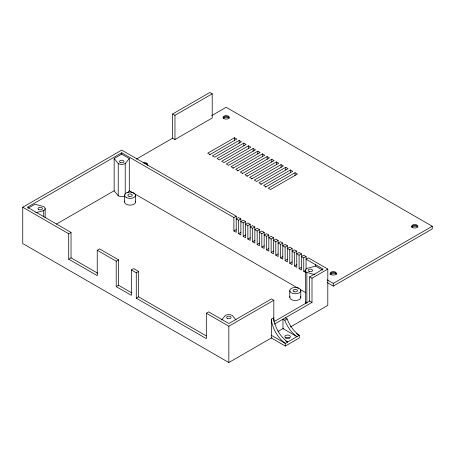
<?xml version="1.0" encoding="UTF-8"?>
<svg xmlns="http://www.w3.org/2000/svg" width="455" height="455" viewBox="0 0 455 455"><rect width="100%" height="100%" fill="white"/><g stroke="black" fill="none" stroke-linecap="round" stroke-linejoin="round"><path stroke-width="0.68" d="M305.402 302.694L305.402 270.429M306.852 303.309L306.852 272.448A4.942 2.849 0 0 1 306.852 268.41L315.582 266.061L322.567 270.094M125.21 194.41L125.21 163.544L129.288 158.505L121.718 154.131L114.148 158.505L114.148 190.77L118.226 195.809A4.942 2.849 0 0 0 124.187 196.264M127.656 192.789L129.288 190.77L129.288 158.505M221.676 320.007L225.344 315.469A4.942 2.849 0 0 1 232.329 315.469L235.997 320.007M172.644 138.178L172.644 113.977L209.886 92.473L212.212 93.821L212.212 118.021L174.97 139.52L172.644 138.178L136.403 159.102M172.644 113.977L174.97 115.32L212.212 93.821M271.868 337.678L228.837 362.527L22.75 243.539L22.75 207.241L121.718 150.099L236.213 216.205L236.213 232.34L233.887 230.992L233.887 217.547L121.718 152.789L27.408 207.241L71.037 232.425L71.037 257.831L97.74 273.25M27.988 208.248L34.978 204.215L43.708 206.57A4.942 2.849 0 0 1 43.708 210.602L43.708 216.916M211.694 115.633L226.163 107.278L432.25 226.266L432.25 228.95L333.282 286.093L327.128 282.538M56.46 224.082L114.148 190.77M209.556 154.842L236.833 139.088L234.507 137.746L207.73 153.204L210.056 154.552M22.75 207.241L68.705 233.773L71.037 232.425M239.165 140.436L212.383 155.894L214.714 157.237L241.491 141.778L239.165 140.436L239.165 143.12M243.823 143.12L217.041 158.585L219.373 159.927L246.149 144.468L243.823 143.12L243.823 145.81M248.481 145.81L221.699 161.275L224.031 162.617L250.807 147.158L248.481 145.81L248.481 148.501M253.139 148.501L226.357 163.959L228.683 165.307L255.465 149.843L253.139 148.501L253.139 151.191M68.705 233.773L68.705 259.179L71.037 257.831M232.841 168.287L260.123 152.533L257.792 151.191L231.015 166.649L233.341 167.997M237.499 170.972L264.782 155.223L262.45 153.875L235.673 169.34L237.999 170.682M68.705 259.179L97.234 275.645L97.234 250.244L99.56 248.896L118.533 259.851L118.533 285.257L131.848 292.94M242.157 173.662L269.44 157.913L267.108 156.565L240.331 172.03L242.657 173.372M246.815 176.352L274.098 160.598L271.766 159.256L244.989 174.714L247.315 176.062M251.467 179.042L278.75 163.288L276.424 161.946L249.641 177.405L251.973 178.752M281.082 164.636L254.299 180.095L256.631 181.437L283.408 165.978L281.082 164.636L281.082 167.321M97.234 250.244L116.207 261.198L118.533 259.851M260.783 184.417L288.066 168.668L285.74 167.321L258.958 182.785L261.289 184.127M265.441 187.107L292.724 171.353L290.398 170.011L263.616 185.475L265.942 186.817M295.05 172.701L268.274 188.16L270.6 189.507L297.382 174.043L295.05 172.701L295.05 175.391M116.207 261.198L116.207 286.599L131.336 295.335L131.336 269.929L133.662 268.587L138.604 271.436L138.604 296.842L206.183 335.858M131.336 269.929L136.278 272.784L138.604 271.436M233.887 217.547L236.213 216.205M116.207 286.599L118.533 285.257M238.545 220.237L240.871 218.895L240.871 235.025L238.545 233.682L238.545 220.237L236.213 218.895L238.545 217.547L240.871 218.895M243.203 222.927L245.529 221.579L245.529 237.715L243.203 236.373L243.203 222.927L240.871 221.579L243.203 220.237L245.529 221.579M233.887 230.992L236.213 229.65M247.856 225.617L250.187 224.269L250.187 240.405L247.856 239.063L247.856 225.617L245.529 224.269L247.856 222.927L250.187 224.269M238.545 233.682L240.871 232.34M252.514 228.302L254.845 226.96L254.845 243.095L252.514 241.747L252.514 228.302L250.187 226.96L252.514 225.617L254.845 226.96M243.203 236.373L245.529 235.025M136.278 272.784L136.278 298.19L138.604 296.842M257.172 230.992L259.504 229.65L259.504 245.78L257.172 244.437L257.172 230.992L254.845 229.65L257.172 228.302L259.504 229.65M247.856 239.063L250.187 237.715M261.83 233.682L264.162 232.34L264.162 248.47L261.83 247.128L261.83 233.682L259.504 232.34L261.83 230.992L264.162 232.34M252.514 241.747L254.845 240.405M266.488 236.373L268.814 235.025L268.814 251.16L266.488 249.818L266.488 236.373L264.162 235.025L266.488 233.682L268.814 235.025M257.172 244.437L259.504 243.095M271.146 239.057L273.472 237.715L273.472 253.85L271.146 252.502L271.146 239.057L268.814 237.715L271.146 236.373L273.472 237.715M261.83 247.128L264.162 245.78M275.804 241.747L278.13 240.405L278.13 256.54L275.804 255.192L275.804 241.747L273.472 240.405L275.804 239.057L278.13 240.405M266.488 249.818L268.814 248.47M280.462 244.437L282.788 243.095L282.788 259.225L280.462 257.883L280.462 244.437L278.13 243.095L280.462 241.747L282.788 243.095M271.146 252.502L273.472 251.16M285.114 247.128L287.446 245.78L287.446 261.915L285.114 260.573L285.114 247.128L282.788 245.78L285.114 244.437L287.446 245.78M275.804 255.192L278.13 253.85M289.772 249.818L292.104 248.47L292.104 264.605L289.772 263.257L289.772 249.818L287.446 248.47L289.772 247.128L292.104 248.47M280.462 257.883L282.788 256.54M294.43 252.502L296.762 251.16L296.762 267.295L294.43 265.947L294.43 252.502L292.104 251.16L294.43 249.818L296.762 251.16M285.114 260.573L287.446 259.225M299.089 255.192L301.42 253.85L301.42 269.98L299.089 268.638L299.089 255.192L296.762 253.85L299.089 252.502L301.42 253.85M289.772 263.257L292.104 261.915M136.278 298.19L206.314 338.622L206.314 313.216L208.64 311.874L228.837 323.533L271.493 298.907L273.825 300.254L273.825 320.997M306.073 256.54L303.747 255.192L301.42 256.54L303.747 257.883L306.073 256.54L306.073 269.275M294.43 265.947L296.762 264.605M299.089 268.638L301.42 267.295M303.747 257.883L303.747 271.328L305.493 270.321M273.916 321.708L309.667 301.068L309.667 276.868L323.152 269.081L306.073 259.225L308.405 257.883L327.805 269.081L327.805 305.385L290.313 327.031M206.314 313.216L228.837 326.224L273.825 300.254M309.667 276.868L311.999 278.21L327.805 269.081M285.308 317.823L287.145 318.881L287.611 320.138A22.227 12.837 60 0 0 299.282 335.301L299.282 337.985L285.308 346.056L271.339 337.985L271.339 319.165L273.665 317.823A22.227 12.837 60 0 0 287.64 342.024L285.814 340.971M327.173 279.876L333.282 283.402L432.25 226.266M274.428 324.102L311.999 302.416L311.999 278.21M284.813 320.223L285.285 321.48A22.227 12.837 60 0 0 296.95 336.643L282.982 328.578L282.982 319.165L284.813 320.223L287.145 318.881M278.022 331.439L283.488 328.283M35.649 212.775L43.708 210.602M306.852 272.448L314.911 274.615M303.747 271.328L305.493 272.335M129.288 190.77L298.366 288.385M300.209 289.454L305.743 292.645M309.667 301.068L311.999 302.416M296.245 333.543L299.282 335.301L285.308 343.366L271.339 335.301M114.148 158.505L118.226 163.544L118.226 195.809M333.282 283.402L333.282 286.093M315.582 264.713L315.582 266.061M300.8 290.608A5.517 3.185 0 0 1 292.525 293.367A5.517 3.185 0 0 1 292.525 287.85A5.517 3.185 0 0 1 300.8 290.608L300.8 297.331M290.398 170.011L290.398 172.701M289.767 290.608L289.767 297.331M285.74 167.321L285.74 170.011M285.308 346.056L285.308 343.366A22.227 12.837 60 0 1 271.339 319.165M276.424 161.946L276.424 164.636M271.766 159.256L271.766 161.946M267.108 156.565L267.108 159.256M262.45 153.875L262.45 156.565M257.792 151.191L257.792 153.875M234.507 137.746L234.507 140.436M228.837 326.224L228.837 362.527M174.97 115.32L174.97 139.52M135.59 195.229L135.59 201.952M124.562 195.229L124.562 201.952M121.718 152.789L121.718 154.131M45.153 208.583L45.153 217.7M144.656 163.533A3.049 1.757 0 0 1 147.602 164.835M143.132 162.896A3.049 1.757 0 0 1 146.811 163.174A3.049 1.757 0 0 1 147.295 165.296M223.115 118.237A3.049 1.757 0 0 1 226.163 116.48A3.049 1.757 0 0 1 229.206 118.237M411.741 227.136A3.049 1.757 0 0 1 414.784 225.379A3.049 1.757 0 0 1 417.832 227.136M330.233 274.194A3.049 1.757 0 0 1 333.282 272.437A3.049 1.757 0 0 1 336.325 274.194M329.903 274.058A4.777 2.758 0 0 1 336.66 274.058M411.371 226.982A4.823 2.787 0 0 1 417.195 226.539M223.752 117.64A4.823 2.787 0 0 1 228.575 117.64M285.66 338.19A2.798 1.615 0 0 1 289.619 338.19M305.572 303.434A4.942 2.849 0 0 1 305.572 301.955M125.21 163.544A4.942 2.849 0 0 1 118.226 163.544M135.402 201.127A5.517 3.185 0 0 1 130.079 205.137A5.517 3.185 0 0 1 124.75 201.127M300.613 296.506A5.517 3.185 0 0 1 295.284 300.516A5.517 3.185 0 0 1 289.954 296.506M224.008 118.607A3.049 1.757 0 0 0 229.104 117.817A3.049 1.757 0 0 0 225.373 115.661A3.049 1.757 0 0 0 224.008 118.607M412.628 227.506A3.049 1.757 0 0 0 417.73 226.721A3.049 1.757 0 0 0 413.999 224.565A3.049 1.757 0 0 0 412.628 227.506M331.126 274.564A3.049 1.757 0 0 0 336.222 273.774A3.049 1.757 0 0 0 332.491 271.618A3.049 1.757 0 0 0 331.126 274.564M285.66 337.786A2.798 1.615 0 0 0 290.341 337.064A2.798 1.615 0 0 0 286.917 335.085A2.798 1.615 0 0 0 285.66 337.786M227.267 318.392A2.224 1.285 0 0 0 230.986 317.817A2.224 1.285 0 0 0 228.262 316.248A2.224 1.285 0 0 0 227.267 318.392M309.229 271.538A2.224 1.285 0 0 0 312.568 270.429A2.224 1.285 0 0 0 309.229 269.314A2.224 1.285 0 0 0 309.229 271.538M120.148 162.435A2.224 1.285 0 0 0 123.868 161.861A2.224 1.285 0 0 0 121.144 160.291A2.224 1.285 0 0 0 120.148 162.435M38.641 209.493A2.224 1.285 0 0 0 42.361 208.919A2.224 1.285 0 0 0 39.642 207.344A2.224 1.285 0 0 0 38.641 209.493M126.177 197.481A5.517 3.185 0 0 0 135.402 196.054A5.517 3.185 0 0 0 128.651 192.152A5.517 3.185 0 0 0 126.177 197.481M128.964 196.338A2.224 1.285 0 0 0 132.297 195.229A2.224 1.285 0 0 0 128.964 194.114A2.224 1.285 0 0 0 128.964 196.338M294.169 291.723A2.224 1.285 0 0 0 297.507 290.608A2.224 1.285 0 0 0 294.169 289.499A2.224 1.285 0 0 0 294.169 291.723"/></g></svg>
